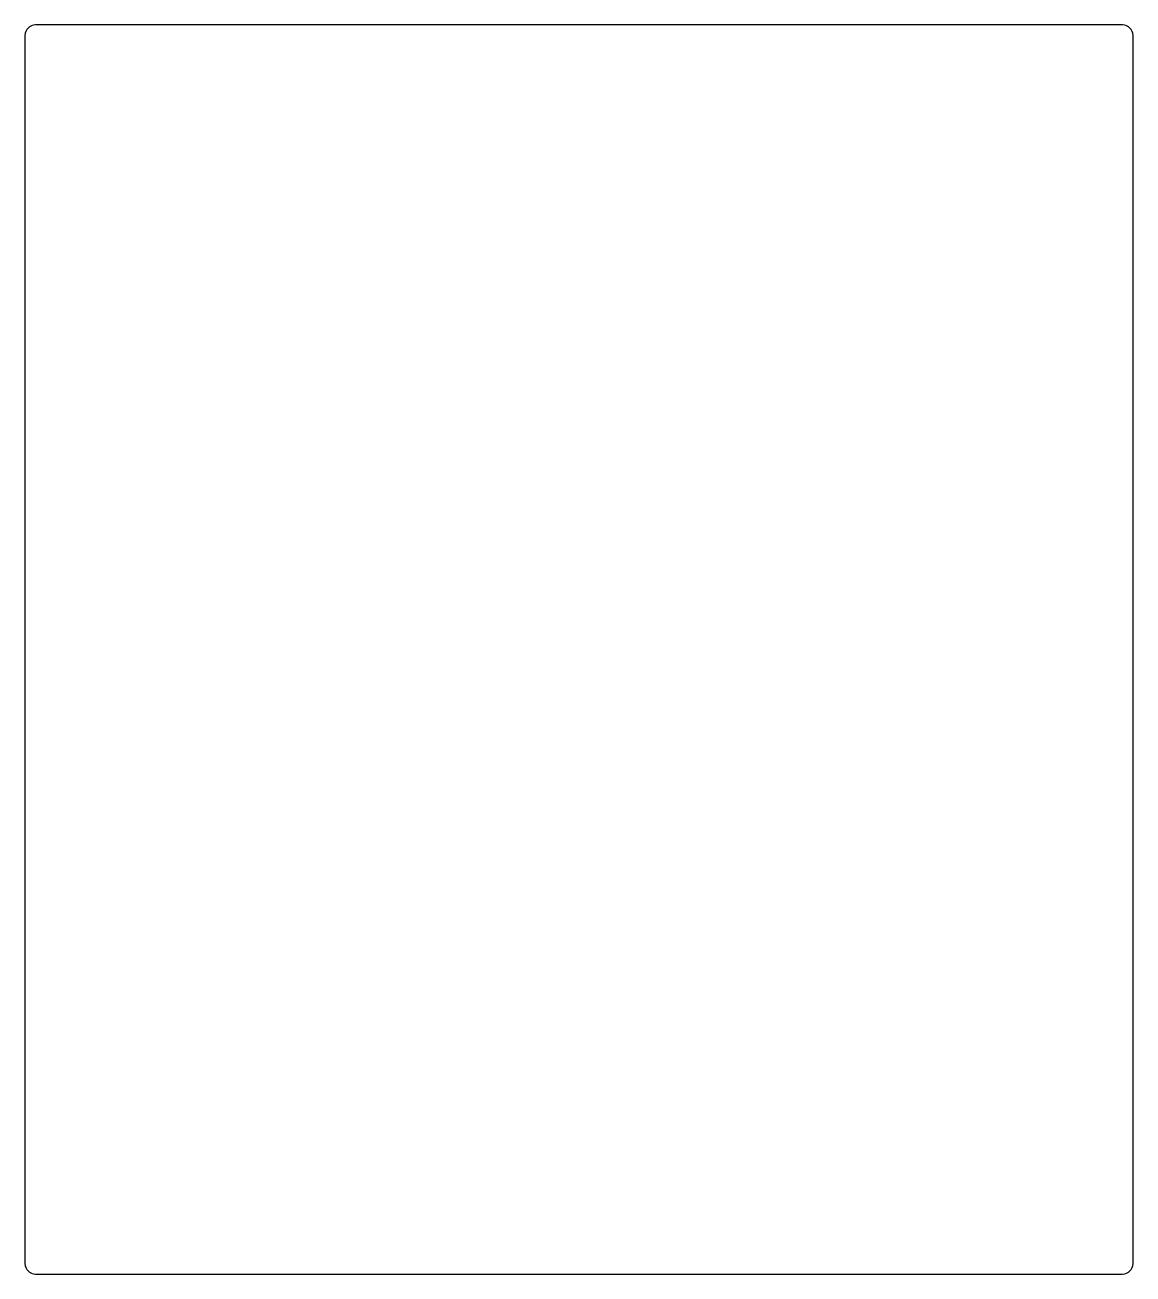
# Model space of a CAD drawing. Header units: millimetres. Extents: x -106 to 106, y -120 to 120.
import ezdxf

# ---------------------------------------------------------------- set-up
doc = ezdxf.new("R2010")
doc.units = ezdxf.units.MM

msp = doc.modelspace()

# ---------------------------------------------------------------- linework, layer by layer
at = {"color": 7, "linetype": 'Continuous', "lineweight": 25}
for p, q in [((104, 119.5), (-104, 119.5)), ((-106, 117.5), (-106, -117.5)), ((106, -117.5), (106, 117.5)), ((-104, -119.5), (104, -119.5))]:
    msp.add_line(p, q, dxfattribs=at)
for centre, start, end in [((-104, 117.5), 90, 180), ((104, 117.5), 0, 90), ((-104, -117.5), 180, 270), ((104, -117.5), 270, 0)]:
    msp.add_arc(centre, 2, start, end, dxfattribs=at)

doc.saveas('drawing.dxf')
